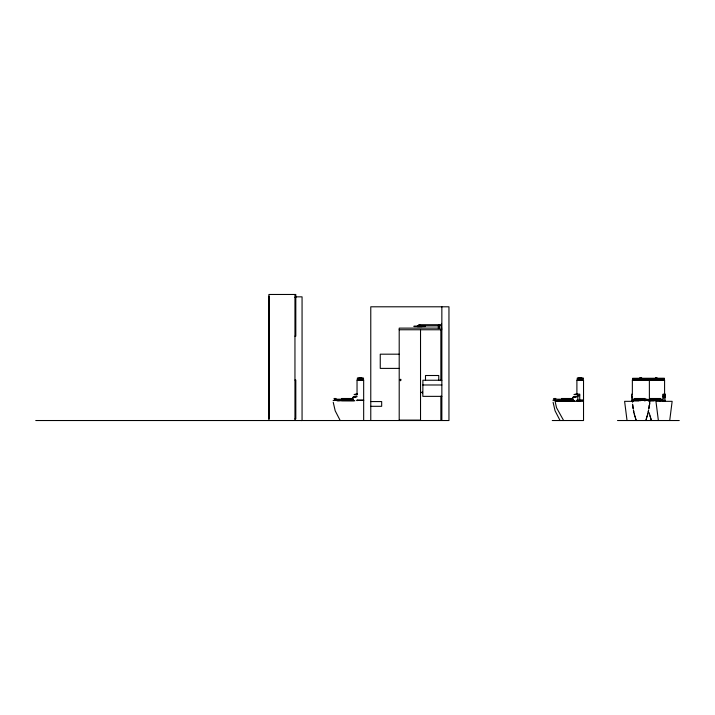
<?xml version="1.0" encoding="UTF-8"?>
<svg xmlns="http://www.w3.org/2000/svg" width="715" height="715" viewBox="0 0 715 715"><rect width="100%" height="100%" fill="white"/><g stroke="black" fill="none" stroke-linecap="round" stroke-linejoin="round"><path stroke-width="1.07" d="M631.738 397.406L631.738 396.298M663.082 396.298L663.082 397.406L665.013 397.406L665.013 396.602L663.082 396.602M656.969 377.994L655.637 377.878M655.637 377.976L655.878 378.11M649.506 401.365L649.184 400.15M664.727 401.365L664.557 400.15L664.691 400.677M664.047 396.897L663.994 397.415L664.012 396.879M648.925 408.292L649.274 405.217M648.863 408.685L649.05 407.496A38.753 38.753 0 0 0 649.336 405.03M669.714 420.527L672.145 401.33L655.95 401.33L658.372 420.527M632.516 401.365L632.686 400.15L632.569 402.259M357.116 400.695L357.151 400.159M648.076 412.671L648.505 410.481M648.648 409.883L648.156 412.296M647.576 414.664L647.879 413.476M647.826 413.619L646.146 419.508M646.923 417.006L647.254 415.853M646.566 418.177L645.842 420.527M664.432 397.343C663.154 395.565 664.53 398.389 663.708 397.388M632.346 397.46L632.453 398.049M360.503 377.878L359.895 377.878M641.587 378.11L640.318 377.878M357.071 400.337L363.667 400.337M632.462 396.682L632.418 397.495M360.449 377.878L359.949 377.976M576.996 400.337L576.978 400.695M664.012 397.317C662.608 398.318 665.54 397.951 663.886 397.272M637.851 398.586L634.652 398.639M653.081 398.586L649.872 398.639M641.552 377.886L639.952 378.11L640.658 378.11M655.512 377.886L657.014 378.11L655.423 378.11M356.874 395.878L353.988 396.602L354.425 397.504M357.098 396.682L354.345 397.406L356.079 396.709M579.758 377.878L580.365 377.878M579.597 377.869L580.312 377.976M338.883 400.427L339.393 400.4M558.746 400.427L559.255 400.4M360.449 377.976L360.333 377.878M579.811 377.878L580.312 377.878M640.077 377.994L641.784 378.11M649.39 400.337L649.363 380.058M641.534 377.886L641.087 378.11M649.577 400.802L649.667 404.207L649.577 400.802L648.049 400.74M580.214 378.306L583.458 378.298M360.878 378.11L361.325 378.11L359.645 378.11M580.866 378.11L580.741 378.11M363.586 378.298L357.223 378.226L363.479 378.226M639.943 378.11L640.542 378.11M580.258 378.11L577.085 378.226L583.342 378.226M661.482 400.471L662.081 400.463M360.414 378.11L360.682 378.11M632.543 378.306L664.405 378.235M644.483 400.82L645.216 400.82M659.704 400.82L660.437 400.82M295.429 296.841L302.061 296.841L302.061 420.527M294.955 297.315L295.804 297.315M441.468 324.717L418.713 324.717L418.713 325.87M419.16 325.289L420.304 325.289M417.337 325.915L441.468 325.87M413.994 326.103L425.461 326.103M413.994 326.585L425.461 326.585M441.852 328.122L399.202 328.122L399.202 420.527M399.202 329.758L441.852 329.758M294.955 336.139L295.804 336.139L295.804 294.473L268.894 294.473L268.894 420.527M399.104 354.184L380.255 354.184L380.255 368.395L399.104 368.395M359.627 377.878L361.03 377.886L359.627 377.976M579.49 377.878L580.902 377.886L579.49 377.976M358.787 378.11L361.915 378.11M578.65 378.11L581.778 378.11M577.371 378.584L583.056 378.584M357.044 380.005L363.649 380.005M576.907 380.005L583.52 380.005M632.373 380.005L664.575 380.005M294.955 380.058L295.804 380.058L295.804 418.874L294.955 418.874M441.852 380.246L422.896 380.246L422.833 396.36L441.852 396.36M422.833 384.983L441.852 384.983M663.055 394.51L665.039 394.501M632.391 395.869L631.828 395.869L631.738 401.052M663.163 395.869L664.968 395.869M333.977 398.496L336.023 398.496M341.663 398.496L352.406 398.496M553.839 398.496L555.886 398.496M561.525 398.496L572.268 398.496M634.75 398.496L645.109 398.496M649.971 398.496L660.329 398.496M341.663 398.639L351.458 398.639M561.534 398.639L571.321 398.639M334.388 399.211L335.04 399.211M335.29 399.211L352.057 399.211L352.057 400.391M352.924 399.211L353.487 399.211L353.487 400.391L333.11 400.391M553.285 399.211L553.759 399.211M554.67 399.211L555.162 399.211M555.43 399.211L571.92 399.211L571.92 400.391M572.795 399.211L573.359 399.211L573.359 400.391L552.972 400.391M632.686 399.211L633.15 399.211M633.454 399.211L647.209 399.211M649.274 399.211L662.43 399.211M336.068 399.479L336.658 399.479M554.92 399.479L555.394 399.479M634.223 399.479L635.224 399.479M646.512 399.479L647.039 399.479M649.917 399.479L650.444 399.479M661.741 399.479L662.269 399.479M336.89 399.622L338.642 399.622M554.804 399.622L555.287 399.622M634.107 399.622L634.58 399.622M634.849 399.622L635.412 399.622M637.038 399.622L641.668 399.622M647.397 399.622L648.371 399.622M651.919 399.622L656.888 399.622M357.035 400.15L363.667 400.15M576.898 400.15L583.529 400.15M580.312 400.337L583.529 400.337M632.364 400.391L663.323 400.391M333.896 400.471L334.969 400.471M335.728 400.471L352.012 400.471M557.423 400.471L571.875 400.471M632.739 400.471L642.061 400.471M643.205 400.471L647.835 400.471M648.925 400.471L660.651 400.471M661.59 400.471L662.358 400.471M337.453 400.623L339.473 400.623M341.609 400.623L353.871 400.623M557.316 400.623L559.336 400.623M561.481 400.623L573.734 400.623M632.632 400.623L640.953 400.623M648.174 400.623L649.041 400.623M649.256 400.623L656.173 400.623M633.088 401.052L631.56 401.33M583.529 401.33L555.099 401.33L556.52 407.729L563.626 420.527M633.24 401.33L624.606 401.33L627.037 420.527M370.772 401.571L381.676 401.571L381.676 406.308L370.772 406.308M399.202 420.116L420.527 420.116M35.75 420.527L448.957 420.527L448.957 306.798L370.772 306.798L370.772 420.527M552.257 420.527L583.529 420.527L583.529 380.058L576.898 380.058L576.898 394.466M617.501 420.527L679.25 420.527M654.055 400.82L648.979 400.811M574.699 400.811L556.797 400.74M638.835 400.82L632.489 400.802M354.837 400.811L336.935 400.74M649.47 400.677L649.336 400.15M574.002 397.272L573.698 396.637L574.029 397.361M354.139 397.272L353.827 396.637L354.104 397.209M560.077 420.527L555.063 410.794L553.088 402.268M340.206 420.527L335.192 410.794L333.226 402.268M575.941 396.709L574.297 397.504M635.456 418.177L636.189 420.527L634.196 413.619M650.471 417.471L651.41 420.527L649.989 415.853M634.768 415.853L635.099 417.006M649.175 412.671L650.167 416.452M634.142 413.476L634.446 414.664M633.865 412.296L633.374 409.883M633.526 410.481L633.946 412.671M633.159 408.685L632.972 407.496A38.762 38.762 0 0 1 632.686 405.03M632.632 404.19L633.097 408.292M665.191 401.33L662.903 401.33M665.013 395.851L665.013 401.052M664.584 394.466L664.584 380.058L632.355 380.058L632.355 394.466M664.128 380.005L664.128 378.584L632.82 378.584L632.82 380.005M663.082 395.851L663.082 401.052M648.997 399.211L648.997 400.391M648.907 378.584L648.907 380.005M632.373 396.593L632.373 397.388M631.72 394.099L631.72 395.636M579.937 401.33L577.649 401.33M579.74 401.052L579.74 395.851L573.859 396.602L574.208 397.406L577.836 396.673L577.836 401.052M441.852 306.798L441.852 420.527M441.495 323.386L441.495 327.202M440.86 329.758L440.86 380.675M440.86 396.173L440.86 420.527M439.421 328.569L439.421 325.289L438.367 325.289L438.367 328.569M438.76 380.246L438.76 375.509L425.497 375.509L425.497 380.246M422.413 392.115L422.413 392.75M422.118 326.63L417.408 326.63M422.199 392.115L422.199 392.75M420.527 329.758L420.527 420.527M363.667 420.527L363.667 380.058L357.035 380.058L357.035 394.466M363.193 380.005L363.193 378.584L357.509 378.584L357.509 380.005M353.121 399.479L353.121 400.471M301.828 420.527L301.355 420.527M294.955 294.473L294.955 420.527M269.126 296.18L269.126 418.82M357.42 394.099A15.131 15.131 0 0 0 354.122 394.501L354.488 394.635A12.289 12.289 0 0 1 357.339 394.242M352.995 398.076L352.611 397.317L352.995 398.076M572.858 398.076L572.474 397.317L572.858 398.076M663.851 394.984L663.851 395.073M400.177 379.754C400.659 382.865 401.624 377.636 400.177 379.754M421.904 392.312C422.395 394.099 423.164 391.06 421.904 392.312M579.749 395.207L577.72 395.636L577.64 394.26A12.289 12.289 0 0 0 574.351 394.635L573.984 394.51A15.131 15.131 0 0 1 577.702 394.108L579.749 394.144L579.749 395.207M665.039 394.144L663.055 394.144L663.055 395.636L665.039 395.636L665.039 394.099"/></g></svg>
